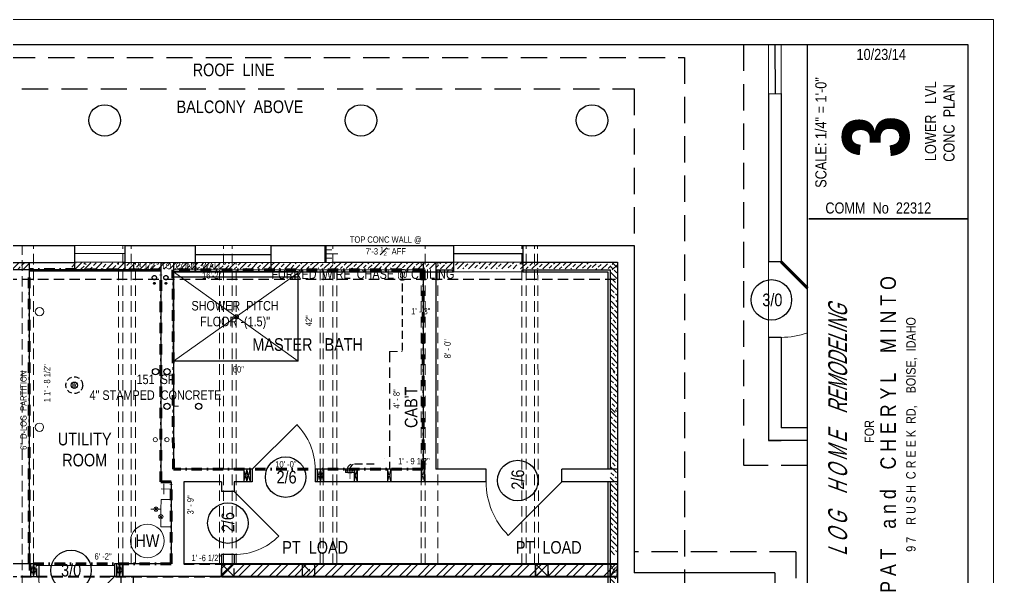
# Model space of a CAD drawing. Header units: inches. Extents: x -243 to 1653, y 5 to 1341.
# Drawn here: x 109 to 572.8, y 619.9 to 885 of the extents above; entities that cross this region are included whole.
import ezdxf

# ---------------------------------------------------------------- set-up
doc = ezdxf.new("R2010")
doc.units = ezdxf.units.IN
doc.header["$MEASUREMENT"] = 0
for name, pattern in [('DASHDOT2', [0.5, 0.25, -0.125, 0, -0.125]), ('DOT', [0.25, 0, -0.25]), ('HIDDEN', [0.375, 0.25, -0.125])]:
    doc.linetypes.add(name, pattern=pattern)
for name, color, linetype, lineweight in [('DOORS', 7, 'Continuous', 60), ('DRIVEWAY', 7, 'DOT', 30), ('ELEC SYMBOLS', 7, 'Continuous', 20), ('FLOOR BEAMS', 7, 'Continuous', 30), ('FOUNDATION', 7, 'Continuous', 30), ('NEW  ROUIGH SAWN  BEAMS', 3, 'HIDDEN', 40), ('NEW FOOTING', 6, 'Continuous', 30), ('PLUMBING', 5, 'Continuous', 20), ('ROOF', 7, 'HIDDEN', 30), ('STAIRS', 7, 'Continuous', 20), ('WALL FRAMING', 7, 'Continuous', 30), ('WALLS', 7, 'Continuous', 30), ('WINDOWS', 5, 'Continuous', 30)]:
    doc.layers.add(name, color=color, linetype=linetype, lineweight=lineweight)
for name, color, linetype in [('TEXT', 7, 'Continuous'), ('TEXT80', 15, 'Continuous'), ('TITLE BLOCK', 7, 'Continuous')]:
    doc.layers.add(name, color=color, linetype=linetype)
doc.styles.add('ARCH ENT', font='technical.ttf', dxfattribs={"height": 2})
doc.styles.add('ARCHENT', font='technical.ttf', dxfattribs={"height": 6})
doc.styles.add('EXIST', font='romans.shx', dxfattribs={"width": 0.75, "oblique": 20, "height": 12})

msp = doc.modelspace()

# ---------------------------------------------------------------- hatches: boundary and pattern name
at = {"layer": 'NEW  ROUIGH SAWN  BEAMS', "linetype": 'Continuous', "lineweight": 9, "ltscale": 0.001}
h = msp.add_hatch(dxfattribs=at)
h.set_pattern_fill('STEEL', scale=50, style=0)
h.set_pattern_definition([(45, (0.0474, -0.015), (-4.41942, 4.41942), []), (45, (0.0474, 3.11), (-4.41942, 4.41942), [])])
h.paths.add_polyline_path([(393.73, 625.87), (205.24, 625.87), (205.24, 619.88), (210.73, 619.88), (210.73, 619.88), (393.73, 619.88)])
at = {"layer": 'NEW FOOTING', "linetype": 'Continuous', "lineweight": 9, "ltscale": 25}
h = msp.add_hatch(dxfattribs=at)
h.set_pattern_fill('ANSI33', color=256, scale=15, style=0)
h.set_pattern_definition([(45, (-4832.683, -496.997), (-2.6516504, 2.6516504), []), (45, (-4830.0314, -496.997), (-2.6516504, 2.6516504), [1.875, -0.9375])])
h.paths.add_polyline_path([(114.19, 766.16), (114.19, 769.16), (105.33, 769.16), (105.33, 766.16)])
h = msp.add_hatch(dxfattribs=at)
h.set_pattern_fill('ANSI33', color=256, scale=15, style=0)
h.set_pattern_definition([(45, (-4804.9366, -493.893), (-2.6516504, 2.6516504), []), (45, (-4802.285, -493.893), (-2.6516504, 2.6516504), [1.875, -0.9375])])
h.paths.add_polyline_path([(133.94, 769.26), (133.94, 766.26), (140.82, 766.26), (140.82, 769.26)])
h = msp.add_hatch(dxfattribs=at)
h.set_pattern_fill('ANSI33', color=256, scale=15, style=0)
h.set_pattern_definition([(45, (-4798.455, -497.029), (-2.6516504, 2.6516504), []), (45, (-4795.8032, -497.029), (-2.6516504, 2.6516504), [1.875, -0.9375])])
h.paths.add_polyline_path([(139.56, 769.13), (139.56, 766.13), (173.56, 766.13), (173.56, 769.13)])
h = msp.add_hatch(dxfattribs=at)
h.set_pattern_fill('ANSI33', color=256, scale=15, style=0)
h.set_pattern_definition([(45, (-4763.2696, -497.0833), (-2.6516504, 2.6516504), []), (45, (-4760.618, -497.0833), (-2.6516504, 2.6516504), [1.875, -0.9375])])
h.paths.add_polyline_path([(174.75, 769.07), (174.75, 766.07), (208.75, 766.07), (208.75, 769.07)])
h = msp.add_hatch(dxfattribs=at)
h.set_pattern_fill('ANSI33', color=256, scale=15, style=0)
h.set_pattern_definition([(45, (-4729.5574, -496.8614), (-2.6516504, 2.6516504), []), (45, (-4726.9058, -496.8614), (-2.6516504, 2.6516504), [1.875, -0.9375])])
h.paths.add_polyline_path([(208.46, 769.3), (208.46, 766.3), (242.46, 766.3), (242.46, 769.3)])
h = msp.add_hatch(dxfattribs=at)
h.set_pattern_fill('ANSI33', color=256, scale=15, style=0)
h.set_pattern_definition([(45, (-4695.075, -496.7786), (-2.6516504, 2.6516504), []), (45, (-4692.4235, -496.7786), (-2.6516504, 2.6516504), [1.875, -0.9375])])
h.paths.add_polyline_path([(242.94, 769.38), (242.94, 766.38), (276.94, 766.38), (276.94, 769.38)])
h = msp.add_hatch(dxfattribs=at)
h.set_pattern_fill('ANSI33', color=256, scale=15, style=0)
h.set_pattern_definition([(45, (-4660.673, -496.7882), (-2.6516504, 2.6516504), []), (45, (-4658.0213, -496.7882), (-2.6516504, 2.6516504), [1.875, -0.9375])])
h.paths.add_polyline_path([(277.34, 769.37), (277.34, 766.37), (311.34, 766.37), (311.34, 769.37)])
h = msp.add_hatch(dxfattribs=at)
h.set_pattern_fill('ANSI33', color=256, scale=15, style=0)
h.set_pattern_definition([(45, (-4626.1386, -496.7882), (-2.6516504, 2.6516504), []), (45, (-4623.487, -496.7882), (-2.6516504, 2.6516504), [1.875, -0.9375])])
h.paths.add_polyline_path([(311.88, 769.37), (311.88, 766.37), (345.88, 766.37), (345.88, 769.37)])
h = msp.add_hatch(dxfattribs=at)
h.set_pattern_fill('ANSI33', color=256, scale=15, style=0)
h.set_pattern_definition([(45, (-4590.759, -496.939), (-2.6516504, 2.6516504), []), (45, (-4588.1074, -496.939), (-2.6516504, 2.6516504), [1.875, -0.9375])])
h.paths.add_polyline_path([(347.26, 769.22), (347.26, 766.22), (381.26, 766.22), (381.26, 769.22)])
h = msp.add_hatch(dxfattribs=at)
h.set_pattern_fill('ANSI33', color=256, scale=15, angle=180, style=0)
h.set_pattern_definition([(225, (5353.7628, 2031.9067), (2.6516504, -2.6516504), []), (225, (5351.111, 2031.9067), (2.6516504, -2.6516504), [1.875, -0.9375])])
h.paths.add_polyline_path([(393.68, 765.75), (393.68, 768.75), (381.75, 768.75), (381.75, 765.75)])
h = msp.add_hatch(dxfattribs=at)
h.set_pattern_fill('ANSI33', color=256, scale=15, angle=270, style=0)
h.set_pattern_definition([(315, (-872.744, 5724.277), (2.6516504, 2.6516504), []), (315, (-872.744, 5721.6255), (2.6516504, 2.6516504), [1.875, -0.9375])])
h.paths.add_polyline_path([(393.41, 769.4), (390.41, 769.4), (390.41, 752.26), (393.41, 752.26)])
h = msp.add_hatch(dxfattribs=at)
h.set_pattern_fill('ANSI33', color=256, scale=15, angle=270, style=0)
h.set_pattern_definition([(315, (-872.5216, 5689.311), (2.6516504, 2.6516504), []), (315, (-872.5216, 5686.659), (2.6516504, 2.6516504), [1.875, -0.9375])])
h.paths.add_polyline_path([(393.64, 751.29), (390.64, 751.29), (390.64, 717.29), (393.64, 717.29)])
h = msp.add_hatch(dxfattribs=at)
h.set_pattern_fill('ANSI33', color=256, scale=15, angle=270, style=0)
h.set_pattern_definition([(315, (-872.3917, 5669.9312), (2.6516504, 2.6516504), []), (315, (-872.3917, 5667.2796), (2.6516504, 2.6516504), [1.875, -0.9375])])
h.paths.add_polyline_path([(393.77, 717.49), (390.77, 717.49), (390.77, 697.91), (393.77, 697.91)])
h = msp.add_hatch(dxfattribs=at)
h.set_pattern_fill('ANSI33', color=256, scale=15, angle=270, style=0)
h.set_pattern_definition([(315, (-872.877, 5637.1454), (2.6516504, 2.6516504), []), (315, (-872.877, 5634.4938), (2.6516504, 2.6516504), [1.875, -0.9375])])
h.paths.add_polyline_path([(393.28, 699.13), (390.28, 699.13), (390.28, 665.13), (393.28, 665.13)])
h = msp.add_hatch(dxfattribs=at)
h.set_pattern_fill('ANSI33', color=256, scale=15, angle=270, style=0)
h.set_pattern_definition([(315, (-872.6546, 5602.179), (2.6516504, 2.6516504), []), (315, (-872.6546, 5599.5275), (2.6516504, 2.6516504), [1.875, -0.9375])])
h.paths.add_polyline_path([(393.5, 664.16), (390.5, 664.16), (390.5, 630.16), (393.5, 630.16)])
h = msp.add_hatch(dxfattribs=at)
h.set_pattern_fill('ANSI33', color=256, scale=15, angle=270, style=0)
h.set_pattern_definition([(315, (-872.5133, 5583.264), (2.6516504, 2.6516504), []), (315, (-872.5133, 5580.6125), (2.6516504, 2.6516504), [1.875, -0.9375])])
h.paths.add_polyline_path([(393.64, 619.88), (390.64, 619.88), (390.64, 611.25), (393.64, 611.25)])

# ---------------------------------------------------------------- linework, layer by layer
at = {"layer": 'DOORS', "ltscale": 15}
msp.add_line((471.68, 769.65), (484.21, 757.13), dxfattribs=at)
at = {"layer": 'DOORS', "lineweight": 9, "ltscale": 15}
msp.add_arc((471.68, 769.65), 35.99, 270, 290.3616, dxfattribs=at)
at = {"layer": 'DOORS', "color": 6, "linetype": 'Continuous', "lineweight": 5, "ltscale": 15}
for centre, radius, start, end in [((219.8, 670.92), 30, 359.9662, 45), ((367.18, 664.9), 36, 180, 225), ((154.14, 619.9), 36, 180, 225.0317)]:
    msp.add_arc(centre, radius, start, end, dxfattribs=at)
at = {"layer": 'DRIVEWAY', "color": 6, "linetype": 'Continuous', "lineweight": 9, "ltscale": 20}
msp.add_arc((211.2, 660.28), 30, 270, 315, dxfattribs=at)
at = {"layer": 'ELEC SYMBOLS', "color": 6, "linetype": 'Continuous', "lineweight": 20, "ltscale": 20}
msp.add_line((133.94, 765.41), (118.94, 765.41), dxfattribs=at)
at = {"layer": 'ELEC SYMBOLS', "color": 7, "linetype": 'HIDDEN', "lineweight": 9, "ltscale": 15}
msp.add_line((285.19, 726.9), (291.19, 726.9), dxfattribs=at)
at = {"layer": 'ELEC SYMBOLS', "color": 7, "linetype": 'Continuous', "lineweight": 9, "ltscale": 20}
msp.add_line((182.28, 700.9), (184.78, 700.9), dxfattribs=at)
at = {"layer": 'FLOOR BEAMS', "color": 7, "linetype": 'HIDDEN', "lineweight": 20, "ltscale": 20}
for p, q in [((110.19, 465.38), (110.21, 777.4)), ((115.68, 625.87), (115.68, 777.38)), ((158.19, 625.87), (158.19, 777.37)), ((162.19, 625.87), (162.19, 777.37)), ((206.19, 625.87), (206.19, 777.37)), ((210.19, 625.87), (210.19, 777.37)), ((258.14, 625.84), (258.14, 777.34)), ((302.19, 625.87), (302.19, 777.37)), ((302.19, 625.87), (302.19, 777.37)), ((350.19, 625.87), (350.19, 777.37)), ((354.19, 625.87), (354.19, 777.37))]:
    msp.add_line(p, q, dxfattribs=at)
at = {"layer": 'FLOOR BEAMS', "color": 6, "linetype": 'HIDDEN', "lineweight": 20, "ltscale": 20}
for p, q in [((348.19, 625.87), (348.19, 777.4)), ((356.19, 625.87), (355.68, 777.4)), ((156.19, 625.87), (156.19, 769.38)), ((164.19, 625.87), (164.19, 769.38)), ((204.19, 625.87), (204.19, 769.37)), ((212.19, 625.87), (212.19, 769.37)), ((252.14, 625.84), (252.14, 765.83)), ((253.64, 625.84), (253.64, 765.83)), ((260.14, 625.84), (260.13, 765.83)), ((300.19, 625.87), (300.19, 769.36)), ((308.19, 625.87), (308.19, 769.36))]:
    msp.add_line(p, q, dxfattribs=at)
at = {"layer": 'FLOOR BEAMS', "color": 6, "lineweight": 9, "ltscale": 20}
for p, q in [((114.18, 619.87), (115.68, 625.87)), ((114.18, 625.87), (115.68, 619.87)), ((115.68, 619.87), (117.18, 625.87)), ((115.68, 625.87), (117.18, 619.87)), ((155.18, 619.87), (156.68, 625.87)), ((155.18, 625.87), (156.68, 619.87)), ((156.68, 619.87), (158.18, 625.87)), ((156.68, 625.87), (158.18, 619.87))]:
    msp.add_line(p, q, dxfattribs=at)
at = {"layer": 'FLOOR BEAMS', "color": 6, "linetype": 'HIDDEN', "lineweight": 40, "ltscale": 20}
for p, q in [((187.2, 625.93), (393.68, 625.9)), ((109.68, 619.9), (393.68, 619.9))]:
    msp.add_line(p, q, dxfattribs=at)
at = {"layer": 'FLOOR BEAMS', "color": 7, "linetype": 'Continuous', "lineweight": 40, "ltscale": 20}
for p, q in [((205.23, 625.87), (393.73, 625.87)), ((205.23, 619.88), (393.73, 619.88))]:
    msp.add_line(p, q, dxfattribs=at)
at = {"layer": 'FLOOR BEAMS', "color": 6, "ltscale": 20}
for p, q in [((114.19, 619.9), (115.68, 619.87)), ((115.68, 619.87), (117.18, 619.87)), ((155.18, 619.87), (156.68, 619.87)), ((156.68, 619.87), (158.18, 619.87))]:
    msp.add_line(p, q, dxfattribs=at)
at = {"layer": 'FOUNDATION', "color": 8, "ltscale": 15}
for q in [(401.68, 621.65), (468.68, 532.15)]:
    msp.add_line((468.68, 621.65), q, dxfattribs=at)
at = {"layer": 'NEW  ROUIGH SAWN  BEAMS', "color": 3, "ltscale": 5}
msp.add_line((393.73, 619.88), (393.73, 625.88), dxfattribs=at)
at = {"layer": 'NEW FOOTING', "linetype": 'DASHDOT2', "lineweight": 9, "ltscale": 20}
for p, q in [((243.68, 625.9), (249.68, 619.9)), ((243.68, 619.9), (249.68, 625.9))]:
    msp.add_line(p, q, dxfattribs=at)
at = {"layer": 'NEW FOOTING', "ltscale": 15}
for p, q in [((243.68, 619.9), (243.68, 625.9)), ((249.68, 625.9), (243.68, 625.9)), ((249.68, 619.9), (249.68, 625.9)), ((354.68, 625.9), (354.68, 619.9)), ((354.68, 619.9), (354.68, 625.9)), ((354.68, 619.9), (354.68, 625.9)), ((360.68, 625.9), (354.68, 625.9)), ((354.68, 625.9), (354.68, 619.9)), ((354.68, 619.9), (354.68, 625.9)), ((354.68, 619.9), (354.68, 625.9)), ((360.68, 625.9), (354.68, 625.9)), ((360.68, 619.9), (360.68, 625.9)), ((360.68, 619.9), (360.68, 625.9)), ((249.68, 619.9), (243.68, 619.9)), ((360.68, 619.9), (354.68, 619.9)), ((360.68, 619.9), (354.68, 619.9))]:
    msp.add_line(p, q, dxfattribs=at)
at = {"layer": 'NEW FOOTING', "linetype": 'Continuous', "lineweight": 9, "ltscale": 15}
for p, q in [((354.68, 625.9), (360.68, 619.9)), ((354.68, 619.9), (360.68, 625.9)), ((354.68, 625.9), (360.68, 619.9)), ((354.68, 619.9), (360.68, 625.9))]:
    msp.add_line(p, q, dxfattribs=at)
at = {"layer": 'NEW FOOTING', "linetype": 'Continuous', "lineweight": 30, "ltscale": 15}
for p, q in [((354.68, 622.45), (354.68, 619.95)), ((354.68, 622.45), (354.68, 619.95)), ((360.68, 622.44), (360.68, 619.94)), ((360.68, 622.44), (360.68, 619.94))]:
    msp.add_line(p, q, dxfattribs=at)
at = {"layer": 'PLUMBING', "color": 1, "linetype": 'Continuous', "lineweight": 30, "ltscale": 20}
for p, q in [((241.68, 762.29), (182.27, 762.38)), ((241.68, 764.79), (182.28, 764.88)), ((241.68, 722.31), (241.69, 764.31)), ((241.68, 722.31), (182.28, 722.4))]:
    msp.add_line(p, q, dxfattribs=at)
at = {"layer": 'PLUMBING', "color": 1, "linetype": 'Continuous', "lineweight": 9, "ltscale": 20}
for p, q in [((182.28, 764.88), (241.68, 722.31)), ((182.28, 722.4), (241.69, 764.31))]:
    msp.add_line(p, q, dxfattribs=at)
at = {"layer": 'PLUMBING', "color": 1, "linetype": 'Continuous', "lineweight": 25, "ltscale": 20}
msp.add_line((182.28, 722.31), (182.29, 764.31), dxfattribs=at)
at = {"layer": 'PLUMBING', "color": 3, "linetype": 'Continuous', "lineweight": 20, "ltscale": 20}
for p, q in [((134.39, 711.63), (134.42, 710.24)), ((135.1, 712.03), (135.05, 709.74)), ((135.79, 711.6), (135.7, 710.22)), ((177.77, 663.91), (177.73, 659.13)), ((176.47, 661.54), (181.24, 661.49)), ((176.42, 656.58), (176.37, 651.8)), ((176.42, 656.52), (181.2, 656.47)), ((171.57, 651.89), (173.01, 651.88)), ((174.7, 652.62), (173.3, 651.25)), ((174.7, 652.62), (173.3, 651.25)), ((174.69, 651.25), (173.31, 652.65)), ((174.69, 651.25), (173.31, 652.65)), ((175, 651.86), (176.35, 651.84)), ((175, 651.86), (176.35, 651.84)), ((176.37, 651.82), (176.35, 649.28)), ((177.03, 648.99), (175.62, 647.62)), ((177.03, 648.99), (175.62, 647.62)), ((177.01, 647.62), (175.63, 649.02)), ((177.01, 647.62), (175.63, 649.02)), ((176.33, 647.32), (176.29, 643.54)), ((176.29, 643.54), (181.07, 643.49))]:
    msp.add_line(p, q, dxfattribs=at)
at = {"layer": 'PLUMBING', "color": 3, "linetype": 'Continuous', "lineweight": 30, "ltscale": 20}
msp.add_line((135.1, 710.91), (135.1, 710.91), dxfattribs=at)
msp.add_line((135.1, 710.91), (135.1, 710.91), dxfattribs=at)
at = {"layer": 'PLUMBING', "color": 5, "linetype": 'HIDDEN', "lineweight": 30, "ltscale": 25}
for centre, radius in [((173.22, 762.09), 1), ((173.22, 759.4), 0.375)]:
    msp.add_circle(centre, radius, dxfattribs=at)
at = {"layer": 'PLUMBING', "color": 3, "linetype": 'HIDDEN', "lineweight": 30, "ltscale": 25}
for centre, radius in [((178.72, 762.09), 1), ((178.72, 759.4), 0.375)]:
    msp.add_circle(centre, radius, dxfattribs=at)
at = {"layer": 'PLUMBING', "color": 5, "lineweight": 20, "ltscale": 15}
for centre, radius in [((118.52, 745.92), 2), ((118.49, 690.92), 2), ((173.7, 684.99), 1)]:
    msp.add_circle(centre, radius, dxfattribs=at)
at = {"layer": 'PLUMBING', "color": 3, "linetype": 'Continuous', "lineweight": 30, "ltscale": 15}
for centre, radius in [((212.19, 743.45), 1), ((179.28, 717.39), 1.5), ((135.1, 710.91), 1.5), ((179.28, 700.9), 1.5), ((194.28, 700.9), 1.5)]:
    msp.add_circle(centre, radius, dxfattribs=at)
at = {"layer": 'PLUMBING', "color": 5, "linetype": 'Continuous', "lineweight": 30, "ltscale": 15}
msp.add_circle((173.78, 717.39), 1.5, dxfattribs=at)
at = {"layer": 'PLUMBING', "color": 7, "linetype": 'HIDDEN', "lineweight": 30, "ltscale": 10}
msp.add_circle((135.1, 710.91), 4, dxfattribs=at)
at = {"layer": 'PLUMBING', "color": 3, "lineweight": 20, "ltscale": 15}
for centre in [(179.2, 684.99), (179.2, 684.99), (179.2, 684.99), (174, 651.93), (174, 651.93), (176.34, 648.32), (176.34, 648.32)]:
    msp.add_circle(centre, 1, dxfattribs=at)
at = {"layer": 'PLUMBING', "color": 3, "linetype": 'Continuous', "lineweight": 20, "ltscale": 15}
msp.add_circle((169.93, 636.77), 8, dxfattribs=at)
at = {"layer": 'ROOF', "ltscale": 50}
for p in [(453.68, 872.95), (484.21, 672.65)]:
    msp.add_line(p, (453.68, 672.65), dxfattribs=at)
at = {"layer": 'ROOF', "linetype": 'HIDDEN', "ltscale": 50}
for p, q in [((-102.32, 866.9), (425.68, 866.9)), ((425.68, 866.9), (425.68, 375.9))]:
    msp.add_line(p, q, dxfattribs=at)
at = {"layer": 'ROOF', "color": 8, "ltscale": 50}
msp.add_line((478.68, 631.65), (401.68, 631.65), dxfattribs=at)
at = {"layer": 'ROOF', "color": 8, "linetype": 'HIDDEN', "ltscale": 50}
msp.add_line((478.68, 631.65), (478.68, 522.15), dxfattribs=at)
at = {"layer": 'STAIRS', "linetype": 'Continuous', "lineweight": 20, "ltscale": 15}
msp.add_line((113.76, 626.29), (113.76, 747.67), dxfattribs=at)
at = {"layer": 'TEXT', "linetype": 'Continuous', "ltscale": 15}
for centre in [(467.02, 751.52), (235.72, 667.16), (346.23, 665.54)]:
    msp.add_circle(centre, 9.63, dxfattribs=at)
at = {"layer": 'TEXT', "color": 6, "linetype": 'Continuous', "ltscale": 15}
for centre in [(208.22, 645.28), (133.55, 622.77)]:
    msp.add_circle(centre, 9.63, dxfattribs=at)
at = {"layer": 'TITLE BLOCK', "color": 7, "linetype": 'Continuous', "lineweight": 0, "ltscale": 0.5}
for q in [(-243.22, 884.95), (572.77, 356.95)]:
    msp.add_line((572.77, 884.95), q, dxfattribs=at)
at = {"layer": 'TITLE BLOCK', "color": 7, "linetype": 'Continuous', "lineweight": 30, "ltscale": 0.5}
for p, q in [((560.77, 872.95), (-219.22, 872.95)), ((484.21, 384.51), (484.21, 872.95)), ((560.77, 368.95), (560.77, 872.95))]:
    msp.add_line(p, q, dxfattribs=at)
at = {"layer": 'TITLE BLOCK', "color": 7, "linetype": 'Continuous', "lineweight": 30, "ltscale": 0.5, "const_width": 0.791}
msp.add_lwpolyline([(484.8, 790.05), (560.77, 790.05)], dxfattribs=at)
at = {"layer": 'WALL FRAMING', "lineweight": 9, "ltscale": 15}
for p, q in [((465.68, 872.95), (465.68, 849.65)), ((471.68, 872.95), (471.68, 849.65)), ((192.68, 777.39), (228.67, 777.4)), ((315.68, 777.43), (348.68, 777.43)), ((192.76, 769.28), (228.69, 769.29)), ((315.68, 769.43), (348.68, 769.43)), ((465.68, 769.65), (465.68, 733.65))]:
    msp.add_line(p, q, dxfattribs=at)
at = {"layer": 'WALL FRAMING', "linetype": 'HIDDEN', "ltscale": 50}
for p, q in [((-152.32, 851.9), (401.68, 851.9)), ((401.68, 851.9), (401.68, 777.4))]:
    msp.add_line(p, q, dxfattribs=at)
at = {"layer": 'WALL FRAMING', "ltscale": 15}
for p, q in [((465.68, 849.65), (465.68, 769.65)), ((465.73, 849.65), (471.73, 849.66)), ((471.68, 849.66), (471.68, 769.66)), ((25.68, 777.43), (135.18, 777.4)), ((135.18, 777.4), (135.19, 765.96)), ((135.18, 777.4), (135.19, 765.96)), ((159.18, 777.44), (159.19, 765.93)), ((159.18, 777.39), (192.68, 777.39)), ((192.68, 777.36), (192.68, 764.86)), ((228.67, 777.4), (315.68, 777.39)), ((228.68, 777.36), (228.69, 764.86)), ((315.68, 777.4), (315.68, 769.39)), ((348.68, 777.42), (348.68, 769.4)), ((348.68, 777.4), (401.68, 777.4)), ((401.68, 777.4), (401.68, 621.65)), ((25.68, 769.43), (135.26, 769.24)), ((159.19, 769.39), (192.76, 769.28)), ((228.69, 769.29), (257.68, 769.4)), ((257.68, 769.4), (315.68, 769.39)), ((348.68, 769.4), (393.68, 769.4)), ((393.68, 769.4), (393.68, 664.9)), ((471.64, 769.66), (465.64, 769.65)), ((393.68, 764.38), (393.68, 670.89)), ((471.68, 733.66), (465.68, 733.65)), ((465.68, 733.65), (465.68, 684.65)), ((471.68, 733.66), (471.68, 690.65)), ((484.21, 690.65), (471.68, 690.65)), ((484.21, 684.65), (465.68, 684.65)), ((465.68, 684.65), (471.68, 684.65)), ((393.68, 664.9), (393.68, 473.4)), ((393.68, 664.89), (393.68, 477.9)), ((205.23, 625.87), (205.23, 619.88)), ((393.73, 625.88), (393.73, 619.89))]:
    msp.add_line(p, q, dxfattribs=at)
at = {"layer": 'WALL FRAMING', "lineweight": 20, "ltscale": 15}
for p, q in [((135.18, 777.4), (159.18, 777.39)), ((135.19, 769.41), (159.19, 769.39))]:
    msp.add_line(p, q, dxfattribs=at)
at = {"layer": 'WALL FRAMING', "lineweight": 50, "ltscale": 15}
msp.add_line((254.7, 769.39), (254.7, 777.38), dxfattribs=at)
at = {"layer": 'WALL FRAMING', "color": 6, "ltscale": 15}
for p, q in [((25.68, 765.91), (129.12, 765.9)), ((113.6, 769.43), (113.6, 625.43)), ((113.6, 766.78), (113.6, 622.78)), ((113.6, 765.39), (176.27, 765.33)), ((129.27, 765.97), (176.27, 765.9)), ((163.27, 769.42), (163.28, 765.34)), ((176.27, 769.4), (176.28, 664.92)), ((182.28, 769.4), (182.28, 670.9)), ((182.28, 765.89), (217.71, 765.97)), ((192.76, 769.38), (192.78, 764.77)), ((217.71, 765.97), (301.19, 765.88)), ((228.69, 769.39), (228.71, 764.77)), ((301.19, 769.39), (301.19, 670.9)), ((307.19, 769.39), (307.18, 670.9)), ((307.19, 765.89), (315.68, 765.88)), ((315.68, 769.39), (315.68, 764.89)), ((348.68, 769.4), (348.68, 764.9)), ((348.68, 765.88), (390.18, 765.87)), ((390.18, 765.87), (390.18, 670.89)), ((182.28, 764.88), (315.68, 764.89)), ((348.68, 764.9), (389.18, 764.87)), ((389.18, 764.87), (389.18, 670.89)), ((241.01, 692.11), (219.8, 670.9)), ((219.8, 670.9), (182.28, 670.9)), ((215.8, 670.9), (215.8, 664.9)), ((217.3, 670.9), (217.3, 664.9)), ((218.8, 670.9), (218.8, 664.9)), ((219.8, 670.9), (219.8, 664.9)), ((249.8, 670.9), (249.8, 664.9)), ((301.19, 670.9), (249.8, 670.9)), ((250.8, 670.9), (250.8, 664.9)), ((252.3, 670.9), (252.3, 664.9)), ((253.8, 670.9), (253.8, 664.9)), ((268.3, 670.9), (268.3, 664.9)), ((269.8, 670.9), (269.8, 664.9)), ((284.3, 670.9), (284.3, 664.9)), ((285.8, 670.9), (285.8, 664.9)), ((300.3, 670.9), (300.3, 664.9)), ((301.8, 670.9), (301.8, 664.9)), ((331.18, 670.9), (307.18, 670.9)), ((331.18, 664.9), (331.18, 670.9)), ((393.68, 670.89), (367.18, 670.9)), ((367.18, 664.9), (367.18, 670.9)), ((181.2, 664.92), (176.28, 664.92)), ((181.2, 664.9), (181.2, 625.88)), ((205.2, 664.92), (187.2, 664.92)), ((187.2, 664.9), (187.2, 625.88)), ((205.2, 664.9), (205.2, 660.28)), ((219.8, 664.92), (211.2, 664.9)), ((211.2, 664.9), (211.2, 660.28)), ((331.18, 664.9), (249.8, 664.9)), ((341.72, 639.44), (367.18, 664.9)), ((393.68, 664.89), (367.18, 664.9)), ((389.18, 664.89), (389.18, 477.9)), ((390.18, 664.89), (390.18, 476.9)), ((211.2, 660.28), (205.2, 660.28)), ((232.41, 639.07), (211.2, 660.28)), ((211.18, 630.28), (205.18, 630.28)), ((205.2, 630.28), (205.2, 625.88)), ((211.2, 630.28), (211.2, 625.88)), ((118.2, 625.86), (102.66, 625.86)), ((114.18, 625.87), (114.18, 619.87)), ((115.68, 625.87), (115.68, 619.87)), ((118.2, 625.86), (118.2, 619.86)), ((181.2, 625.9), (154.18, 625.9)), ((154.18, 625.9), (154.18, 619.9)), ((155.18, 625.87), (155.18, 619.87)), ((156.68, 625.87), (156.68, 619.87)), ((158.18, 625.87), (158.18, 619.87)), ((204.68, 625.95), (187.2, 625.93)), ((154.18, 619.92), (128.7, 594.43)), ((156.68, 619.9), (151.7, 619.9)), ((210.68, 619.9), (156.68, 619.9))]:
    msp.add_line(p, q, dxfattribs=at)
at = {"layer": 'WALL FRAMING', "color": 1, "linetype": 'DASHDOT2', "lineweight": 100, "ltscale": 20}
for p, q in [((176.27, 765.89), (113.6, 765.9)), ((113.61, 625.86), (113.61, 765.9)), ((176.26, 664.92), (176.27, 765.9)), ((182.28, 670.9), (182.08, 765.89)), ((301.2, 765.87), (182.28, 765.89)), ((301.2, 765.88), (301.19, 670.9)), ((246.38, 670.89), (182.28, 670.9)), ((301.19, 670.9), (250.92, 670.9)), ((176.26, 664.92), (181.2, 664.9)), ((181.2, 625.9), (181.2, 664.9)), ((181.2, 625.9), (113.6, 625.9))]:
    msp.add_line(p, q, dxfattribs=at)
at = {"layer": 'WALL FRAMING', "color": 7, "linetype": 'HIDDEN', "lineweight": 30, "ltscale": 20}
msp.add_line((-69.7, 761.45), (393.68, 761.43), dxfattribs=at)
at = {"layer": 'WALL FRAMING', "color": 7, "linetype": 'HIDDEN', "ltscale": 15}
msp.add_line((291.19, 764.89), (291.19, 726.9), dxfattribs=at)
at = {"layer": 'WALL FRAMING', "color": 6, "lineweight": 9, "ltscale": 15}
msp.add_line((315.68, 764.88), (348.68, 764.9), dxfattribs=at)
at = {"layer": 'WALL FRAMING', "color": 7, "linetype": 'HIDDEN', "ltscale": 20}
msp.add_line((285.19, 726.9), (285.19, 670.9), dxfattribs=at)
at = {"layer": 'WALL FRAMING', "color": 4, "linetype": 'HIDDEN', "lineweight": 30, "ltscale": 15}
msp.add_line((277.91, 673.38), (268.47, 673.38), dxfattribs=at)
at = {"layer": 'WALL FRAMING', "color": 7, "linetype": 'Continuous', "lineweight": 9, "ltscale": 20}
for p, q in [((217.3, 670.9), (215.8, 664.9)), ((215.8, 670.9), (217.3, 664.9)), ((218.8, 670.9), (217.3, 664.9)), ((217.3, 670.9), (218.8, 664.9)), ((252.3, 670.9), (250.8, 664.9)), ((250.8, 670.9), (252.3, 664.9)), ((253.8, 670.9), (252.3, 664.9)), ((252.3, 670.9), (253.8, 664.9)), ((268.3, 670.9), (264.3, 670.9)), ((268.3, 669.4), (264.3, 669.4)), ((269.8, 670.9), (268.3, 664.9)), ((268.3, 670.9), (269.8, 664.9)), ((285.8, 670.9), (284.3, 664.9)), ((284.3, 670.9), (285.8, 664.9)), ((301.8, 670.9), (300.3, 664.9)), ((300.3, 670.9), (301.8, 664.9))]:
    msp.add_line(p, q, dxfattribs=at)
at = {"layer": 'WALL FRAMING', "color": 7, "ltscale": 15}
for p, q in [((264.3, 670.9), (264.3, 669.4)), ((268.3, 670.9), (268.3, 669.4))]:
    msp.add_line(p, q, dxfattribs=at)
at = {"layer": 'WALL FRAMING', "color": 4, "linetype": 'Continuous', "lineweight": 30, "ltscale": 20}
for p, q in [((265.14, 670.15), (265.14, 670.9)), ((266.3, 670.9), (266.3, 670.15))]:
    msp.add_line(p, q, dxfattribs=at)
at = {"layer": 'WALL FRAMING', "color": 6, "linetype": 'HIDDEN', "lineweight": 30, "ltscale": 15}
for p, q in [((117.18, 619.87), (117.18, 625.87)), ((390.18, 619.9), (390.18, 625.9)), ((393.68, 619.89), (393.68, 625.89)), ((393.73, 619.88), (393.73, 625.88)), ((393.73, 619.88), (393.73, 625.88))]:
    msp.add_line(p, q, dxfattribs=at)
at = {"layer": 'WALL FRAMING', "color": 7, "linetype": 'HIDDEN', "lineweight": 30, "ltscale": 15}
for p, q in [((158.18, 619.87), (158.18, 625.87)), ((158.2, 619.86), (158.2, 625.86))]:
    msp.add_line(p, q, dxfattribs=at)
at = {"layer": 'WALL FRAMING', "color": 5, "linetype": 'HIDDEN', "lineweight": 30, "ltscale": 15}
msp.add_line((205.19, 619.88), (205.19, 625.88), dxfattribs=at)
at = {"layer": 'WALL FRAMING', "color": 3, "linetype": 'Continuous', "lineweight": 9, "ltscale": 20}
for p, q in [((205.19, 619.88), (211.19, 625.88)), ((205.23, 625.87), (211.19, 619.9))]:
    msp.add_line(p, q, dxfattribs=at)
at = {"layer": 'WALL FRAMING', "color": 5, "linetype": 'HIDDEN', "lineweight": 30, "ltscale": 20}
for p, q in [((205.19, 625.88), (211.19, 625.88)), ((205.19, 619.88), (211.19, 619.88))]:
    msp.add_line(p, q, dxfattribs=at)
at = {"layer": 'WALL FRAMING', "color": 3, "linetype": 'HIDDEN', "lineweight": 30, "ltscale": 15}
for p, q in [((205.25, 619.88), (205.25, 625.88)), ((205.26, 619.86), (205.26, 625.86)), ((211.19, 619.88), (211.19, 625.88))]:
    msp.add_line(p, q, dxfattribs=at)
at = {"layer": 'WALL FRAMING', "color": 3, "linetype": 'HIDDEN', "lineweight": 9, "ltscale": 20}
for p, q in [((390.18, 625.9), (393.68, 619.89)), ((390.18, 619.9), (393.68, 625.89))]:
    msp.add_line(p, q, dxfattribs=at)
at = {"layer": 'WALL FRAMING', "color": 6, "linetype": 'HIDDEN', "lineweight": 30, "ltscale": 20}
for p, q in [((390.18, 625.9), (393.68, 625.89)), ((102.66, 619.93), (114.6, 619.88)), ((156.67, 619.9), (162.67, 619.9)), ((389.68, 619.89), (393.68, 619.89))]:
    msp.add_line(p, q, dxfattribs=at)
at = {"layer": 'WALL FRAMING', "color": 3, "linetype": 'HIDDEN', "lineweight": 20, "ltscale": 20}
for p, q in [((390.18, 619.88), (390.18, 625.9)), ((390.18, 625.87), (393.73, 625.87)), ((393.73, 625.87), (393.73, 619.88)), ((393.73, 619.88), (390.18, 619.88))]:
    msp.add_line(p, q, dxfattribs=at)
at = {"layer": 'WALL FRAMING', "ltscale": 15}
for centre in [(149.58, 836.9), (271.58, 836.9), (381.58, 836.9)]:
    msp.add_circle(centre, 7.5, dxfattribs=at)
at = {"layer": 'WALL FRAMING', "color": 7, "linetype": 'Continuous', "lineweight": 9, "ltscale": 20}
for centre in [(265.14, 670.15), (266.3, 670.15), (267.46, 670.15)]:
    msp.add_circle(centre, 0.318, dxfattribs=at)
at = {"layer": 'WALL FRAMING', "color": 3, "linetype": 'Continuous', "lineweight": 30, "ltscale": 20}
for centre in [(267.66, 670.88), (268.82, 670.88)]:
    msp.add_arc(centre, 2.52, 112.6874, 179.4706, dxfattribs=at)
at = {"layer": 'WALL FRAMING', "color": 4, "linetype": 'Continuous', "lineweight": 30, "ltscale": 20}
msp.add_arc((280.01, 676.09), 2.69, 0, 0.0138, dxfattribs=at)
at = {"layer": 'WALLS', "linetype": 'Continuous', "lineweight": 9, "ltscale": 20}
for p, q in [((254.65, 775.39), (257.65, 775.39)), ((254.65, 773.39), (260.65, 773.39)), ((254.65, 771.39), (257.65, 771.39)), ((117.2, 625.11), (154.18, 625.13))]:
    msp.add_line(p, q, dxfattribs=at)
at = {"layer": 'WALLS', "linetype": 'Continuous', "lineweight": 9, "ltscale": 15}
msp.add_line((115.73, 769.4), (115.73, 769.4), dxfattribs=at)
at = {"layer": 'WALLS', "color": 6, "lineweight": 40, "ltscale": 15}
msp.add_line((393.74, 625.39), (393.74, 625.39), dxfattribs=at)
msp.add_line((393.74, 625.39), (393.74, 625.39), dxfattribs=at)
at = {"layer": 'WALLS', "color": 6, "linetype": 'Continuous', "ltscale": 15}
for p, q in [((157.19, 619.9), (157.19, 584.9)), ((163.19, 619.9), (163.19, 578.64))]:
    msp.add_line(p, q, dxfattribs=at)
at = {"layer": 'WINDOWS', "ltscale": 15}
for p, q in [((468.71, 872.95), (468.73, 849.65)), ((135.18, 773.66), (159.18, 773.71)), ((192.68, 773.15), (228.68, 773.16)), ((315.68, 773.65), (348.68, 773.65))]:
    msp.add_line(p, q, dxfattribs=at)

# ---------------------------------------------------------------- texts
at = {"layer": 'NEW FOOTING', "char_height": 6, "width": 360.0625, "attachment_point": 5, "rotation": 0.0328, "style": 'ARCHENT'}
for insert in [(249.78, 633.69), (361.01, 633.69)]:
    msp.add_mtext('PT  LOAD', dxfattribs=dict(at, insert=insert))
at = {"layer": 'PLUMBING', "color": 1, "width": 360.0625, "attachment_point": 5, "style": 'ARCHENT'}
for s, insert, char_height, rotation in [('SHOWER  PITCH \\PFLOOR -(1.5)"', (211.64, 744.3), 4.5, 359.9672), ('\\A1;{\\C7;\\P}42"', (244.21, 741.57), 3, 90.0328), ('\\A1;{\\C7;\\P}60"', (213.21, 720.94), 3, 0.0328)]:
    msp.add_mtext(s, dxfattribs=dict(at, insert=insert, char_height=char_height, rotation=rotation))
at = {"layer": 'TEXT80', "width": 360.0625, "attachment_point": 5, "style": 'ARCHENT'}
for s, insert, char_height, rotation in [('{\\C7;ROOF  LINE}', (210.93, 860.94), 6, 0.0328), ('{\\C7;BALCONY  ABOVE}', (213.97, 843.37), 6, 0.0328), ('\\A1;{\\C7;TOP CONC WALL @\\P7\'-3 \\H0.7x;\\S1#2;\\H1.4286x;" AFF }', (283.41, 777.13), 3, 0.0328), ('\\A1;{\\C7;\\P\\C1;3 1/2"  TO  CONC  WALL}', (185.37, 770.14), 3, 0.0328), ('{\\C7;3/0}', (467.47, 751.45), 6, 0.0328), ('{\\C7;MASTER   BATH}', (246.21, 730.25), 6, 0.0328), ('{\\C1;151  SF\\P4" STAMPED  CONCRETE}', (173.75, 709.92), 4.5, 0.0328), ('{\\C7;UTILITY\\PROOM}', (140.06, 680.24), 6, 0.0328), ('{\\C7;2/6}', (236.17, 667.1), 6, 0.0328), ('{\\C7;2/6}', (346.3, 665.99), 6, 90.0328), ('{\\C3;HW}', (169.91, 636.97), 6, 0.0328)]:
    msp.add_mtext(s, dxfattribs=dict(at, insert=insert, char_height=char_height, rotation=rotation))
at = {"layer": 'TEXT80', "color": 7, "attachment_point": 5, "rotation": 0.0328, "style": 'ARCHENT'}
for s, insert, char_height, width in [('FURRED  WIRE  CHASE @ CEILING', (272.49, 763.32), 4.5, 270.0469), ('\\A1;\\P1\' - 3"', (300.07, 748.58), 3, 360.0625), ('\\A1;\\P1\' - 9 1/2"', (296.82, 677.25), 3, 360.0625), ('\\A1;\\PT', (266.31, 670.35), 3, 360.0625)]:
    msp.add_mtext(s, dxfattribs=dict(at, insert=insert, char_height=char_height, width=width))
at = {"layer": 'TEXT80', "color": 1, "char_height": 3, "width": 360.0625, "attachment_point": 5, "style": 'ARCHENT'}
for s, insert, rotation in [('\\A1;{\\C7;\\P}16\'-2"', (200.49, 765.66), 0.0328), ('\\A1;{\\C7;\\P}8\' - 0" ', (310.33, 728.26), 90.0328), ('\\A1;{\\C7;\\P}1 1\' - 8 1/2"', (119.65, 711.88), 90.0328), ('\\A1;{\\C7;\\P4\' - 8" }', (286.05, 704.4), 90.0328), ('\\A1;{\\C7;\\P}10\' -0"', (235.84, 675.75), 0.0328), ('\\A1;{\\C7;\\P}3\' - 9"', (187.89, 653.94), 90.0328), ('\\A1;{\\C7;\\P}6\' -2"', (148.78, 631.92), 0.0328)]:
    msp.add_mtext(s, dxfattribs=dict(at, insert=insert, rotation=rotation))
at = {"layer": 'TEXT80', "color": 6, "width": 360.0625, "attachment_point": 5, "style": 'ARCHENT'}
for s, insert, char_height, rotation in [('\\A1;6"  D-LOG  PARTITION', (110.91, 698.95), 3, 90.0328), ('2/6', (208.28, 645.73), 6, 90.0328), ('3/0', (133.59, 622.84), 6, 359.9672)]:
    msp.add_mtext(s, dxfattribs=dict(at, insert=insert, char_height=char_height, rotation=rotation))
at = {"layer": 'TEXT80', "color": 3, "insert": (295.5, 700.38), "char_height": 6, "width": 360.0625, "attachment_point": 5, "rotation": 90.0328, "style": 'ARCHENT'}
msp.add_mtext("{\\C7;CAB'T}", dxfattribs=at)
at = {"layer": 'TEXT80', "color": 4, "insert": (197.92, 631.17), "char_height": 3, "width": 360.0625, "attachment_point": 5, "rotation": 0.0328, "style": 'ARCHENT'}
msp.add_mtext('\\A1;{\\C7;\\P}1\' -6 1/2"', dxfattribs=at)
at = {"layer": 'TITLE BLOCK', "color": 7, "linetype": 'Continuous', "lineweight": 30, "ltscale": 0.5, "char_height": 5.2755, "attachment_point": 5, "style": 'ARCH ENT'}
for s, insert in [('\\A1;10/23/14', (519.3, 868.27)), ('COMM  No  22312', (517.89, 795.21))]:
    msp.add_mtext(s, dxfattribs=dict(at, insert=insert))
at = {"layer": 'TITLE BLOCK', "color": 7, "linetype": 'Continuous', "lineweight": 30, "ltscale": 0.5, "rotation": 90, "style": 'ARCH ENT'}
for s, insert, char_height, attachment_point in [('SCALE: 1/4" = 1\'-0"  ', (490.61, 831.16), 5.2755, 5), (' LOWER   LVL  \\PCONC  PLAN', (547.21, 835.69), 5.2755, 5), ('{\\fTechnical|b1|i0|c0|p34;3}', (500.83, 829.23), 31.6532, 2), ('\\P{\\H0.3769x;  FOR\\P\\H1.644x;P A T    a n d    C H E R Y L    M I N T O\\P\\H0.6083x;9 7    R U S H  C R E E K  RD,    BOISE,  IDAHO}', (514.04, 687.46), 11.9011, 5)]:
    msp.add_mtext(s, dxfattribs=dict(at, insert=insert, char_height=char_height, attachment_point=attachment_point))
at = {"layer": 'TITLE BLOCK', "color": 7, "linetype": 'Continuous', "lineweight": 9, "ltscale": 50, "insert": (494.07, 689.42), "char_height": 9, "width": 201.5, "attachment_point": 2, "rotation": 90, "style": 'EXIST'}
msp.add_mtext('{\\fTechnical|b0|i0|c0|p34;L O G    H O M E    REMODELING}', dxfattribs=at)

doc.saveas('drawing.dxf')
